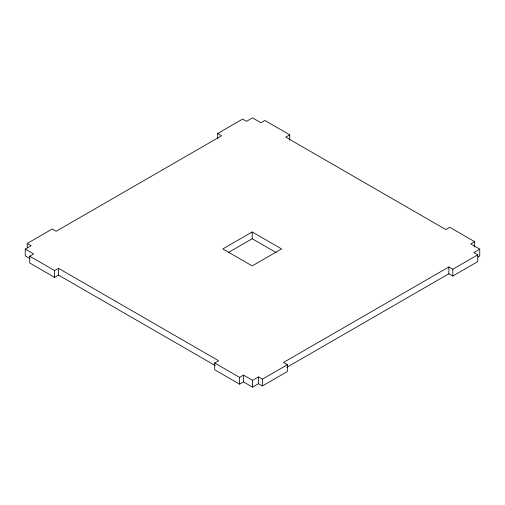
<?xml version="1.0" encoding="UTF-8"?>
<svg xmlns="http://www.w3.org/2000/svg" width="505" height="505" viewBox="0 0 505 505"><rect width="100%" height="100%" fill="white"/><g stroke="black" fill="none" stroke-linecap="round" stroke-linejoin="round"><path stroke-width="0.76" d="M27.251 247.949L27.251 243.429L52.23 229.005L56.15 231.265L221.6 135.744L217.68 133.484L217.68 138.761M217.68 133.484L242.659 119.06L246.579 121.32L252.538 117.886L260.94 122.734L264.854 120.468L289.744 134.841L289.744 140.119M29.776 258.503L25.25 255.896L25.25 249.104L31.171 245.689L27.251 243.429M215.206 365.563L58.536 275.111L54.616 277.378L29.732 263.004L29.732 256.218L33.652 253.958L25.25 249.104M29.732 256.218L54.616 270.585L58.536 268.325L218.614 360.74L214.694 363.007L214.694 369.793L239.578 384.16L243.498 381.9L252.538 387.114L258.459 383.699L262.373 385.959L287.358 371.541L287.358 364.749L283.438 362.489L448.882 266.968L452.802 269.228L477.787 254.81L477.787 261.596L452.802 276.02L448.882 273.754L286.84 367.312M289.744 134.841L285.748 137.145L445.827 229.56L449.747 227.3L474.631 241.668L474.631 246.945M252.197 231.965L222.812 248.933L252.197 265.901L281.588 248.933L252.197 231.965L252.197 238.751L276.248 252.639M228.822 252.248L252.197 238.751M214.694 363.007L239.578 377.374L243.498 375.114L252.538 380.328L258.459 376.913L262.373 379.173L287.358 364.749M474.631 241.668L470.71 243.934L479.75 249.148L479.75 255.934L477.787 257.07M479.75 249.148L473.867 252.544L477.787 254.81M452.802 269.228L452.802 276.02M448.882 266.968L448.882 273.754M262.373 379.173L262.373 385.959M258.459 376.913L258.459 383.699M252.538 380.328L252.538 387.114M243.498 375.114L243.498 381.9M239.578 377.374L239.578 384.16M58.536 268.325L58.536 275.111M54.616 270.585L54.616 277.378"/></g></svg>
